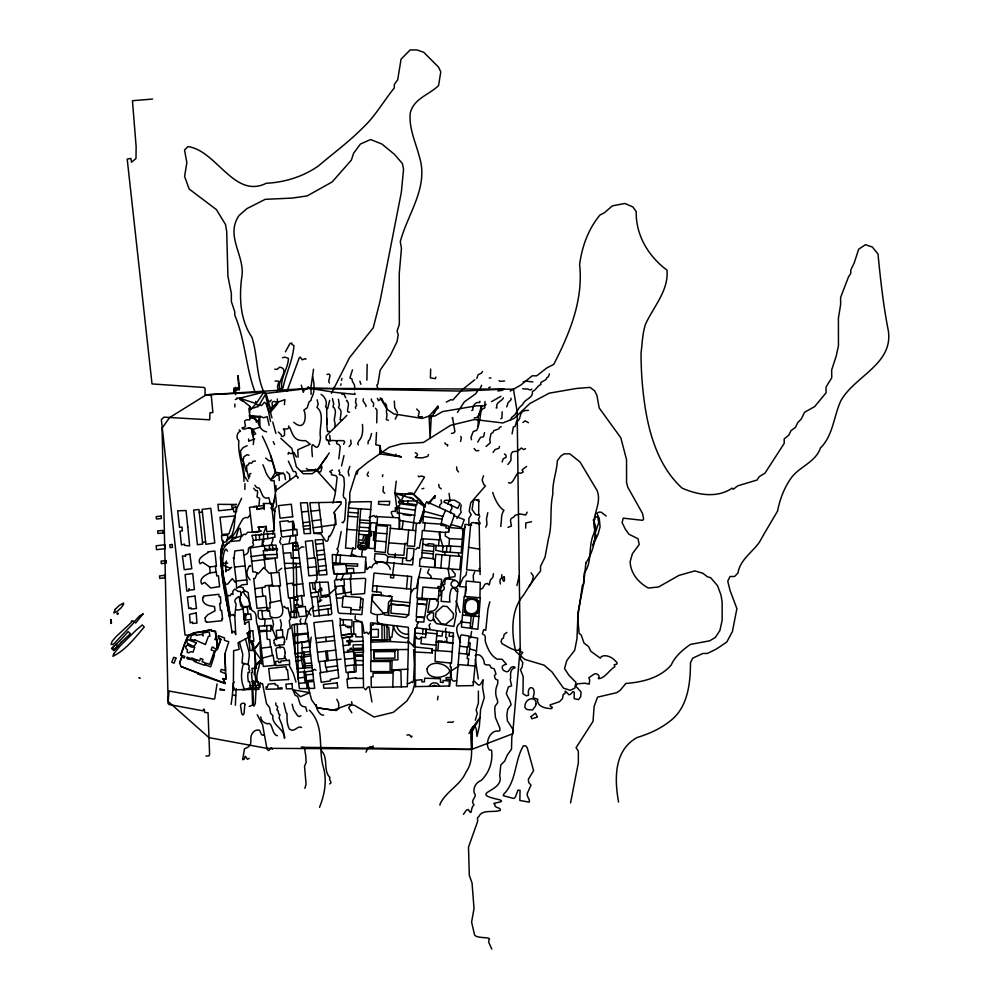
<?xml version="1.0" encoding="UTF-8"?>
<svg xmlns="http://www.w3.org/2000/svg" width="999" height="999" viewBox="0 0 999 999"><rect width="100%" height="100%" fill="white"/><g stroke="black" fill="none" stroke-linecap="round" stroke-linejoin="round"><path stroke-width="1.5" d="M399.125 513.024L399.125 507.929L397.914 507.729L398.189 505.806L399.538 506.006L399.912 503.683L415.909 505.906L412.612 530.369L390.334 528.296L387.674 553.021L388.823 554.482L403.858 555.294L404.945 543.394L407.367 543.618L407.192 545.816L414.51 546.403L416.383 523.114L399.612 520.504L399.125 513.024L414.772 515.334M450.437 663.049L451.461 663.124L453.446 632.966L416.233 627.772L415.134 628.683L414.885 686.613L449.75 686.001L450.274 679.432L446.053 679.233L446.066 677.497L450.412 677.559L451.311 667.057L450.274 666.982L450.437 663.049L435.114 661.45L435.414 650.511L432.142 650.386L432.117 648.776L414.96 646.977M384.353 625.062L387.063 625.649L387.038 639.797L371.316 640.384L370.954 625.262L373.064 625.124L373.002 624.188L374.825 623.576L381.93 624.437L382.068 639.972L371.316 640.384L384.578 639.884L384.353 625.062L381.93 624.437M363.174 664.972L363.249 656.181L355.182 656.231L356.044 665.059L363.174 664.972L363.524 687.512L347.752 687.787L346.928 679.008L355.906 677.772L355.831 678.396L363.324 678.408M373.089 745.866L373.089 747.889L371.778 746.89A2.885 2.885 0 0 0 369.667 746.927L367.857 748.388L365.959 752.185M332.48 398.601L333.728 404.096L332.954 406.905L333.978 407.629C337.699 412.45 332.567 418.668 335.04 423.101L334.977 427.235L330.432 431.78M408.566 638.036L408.379 627.322L371.041 622.752L370.479 623.388L371.091 660.951L392.07 660.851L391.695 673.051L373.002 673.151L373.027 676.81L371.091 676.935L371.328 687.374L407.317 686.738L408.566 638.036C401.336 638.461 394.255 632.941 393.469 625.624L391.883 637.25L390.484 637.1L390.384 641.52L370.854 642.17M234.852 406.98L234.89 404.033M478.121 426.373L478.259 416.67L481.618 405.806C480.769 412.325 479.458 426.361 476.548 430.357L473.214 431.568L470.941 437.537L471.528 439.735M381.031 450.649L379.72 453.896L401.236 456.805L397.689 456.043M279.258 585.938L281.243 602.185C284.141 611.513 283.853 619.58 271.828 617.394L271.803 618.643L260.427 619.293L258.791 618.294L258.042 616.021L258.304 610.539L261.75 610.252L262.837 618.98M512.075 433.928L513.374 426.923L515.059 426.523L516.608 421.253C521.665 420.517 518.331 411.7 524.95 410.564L528.384 410.327M440.934 524.113L422.927 522.914L423.863 507.192L426.685 501.735L445.579 510.339L442.682 516.683L440.896 525.237L446.066 525.949L445.929 528.046L448.763 528.359L448.638 532.017L444.393 532.405L422.34 530.469L421.64 538.773L439.585 539.847L440.172 531.98M471.69 749.412L472.102 731.418L480.094 717.407L470.666 730.281L471.69 749.412L266.858 748.338L208.991 737.637L168.107 701.423L162.088 428.109L169.593 417.582L206.231 394.805L309.578 388.324L513.461 389.223L517.157 411.663L520.204 648.351L512.662 733.815L471.69 749.412L301.311 747.314L304.483 747.627L305.731 755.731L306.119 762.487L304.533 766.233L306.044 784.165L304.882 788.373M236.239 688.598L235.814 695.679M433.341 619.03C429.87 624.375 423.676 615.846 429.582 614.01L430.02 611.201C435.639 612.15 438.686 605.931 438.374 601.148L436.613 600.911L436.863 599.512L429.945 598.838L427.759 612.262L433.641 612.961L433.341 619.03L436.388 623.576L453.833 626.448L456.381 613.274L455.681 611.6L457.617 591.483L456.406 591.371C450.474 580.019 448.763 599.575 450 602.06L441.108 601.361L442.045 590.809C445.304 590.334 444.817 585.302 441.72 584.977L441.62 586.713L438.299 586.5L438.236 588.299L439.36 588.411L438.199 599.45L416.833 597.902L418.581 577.385L441.62 579.258L440.684 590.084L439.123 590.372M433.017 558.666L421.291 557.442L421.128 558.916L420.017 558.803L419.518 566.258L434.515 567.519L435.277 560.052L433.017 558.666L433.966 546.328L425.874 545.579L425.999 544.592L428.109 544.83L428.134 543.668L433.828 544.143L433.716 545.267L442.832 546.091L442.532 551.76L461.201 553.034L463.161 528.683L448.838 527.509L448.638 532.017M502.085 462.013L503.184 458.778L506.093 457.342L506.056 455.407L504.47 453.921M356.106 398.526L355.532 402.085L356.643 405.144L355.394 407.093L355.694 408.416M449.175 686.013L449.35 681.056L443.069 680.406L443.144 682.504L440.459 682.28L440.522 678.708L424.65 678.234L424.438 681.842L421.89 681.842L421.89 679.707L415.721 680.257L415.472 686.6M360.726 508.866L357.942 547.302L359.315 549.238L365.559 549.75L367.857 547.702L371.316 501.635L349.038 502.022L345.529 548.089L355.544 548.813L358.391 508.691L370.779 509.502M346.216 565.846L346.303 564.01L332.53 563.186L333.741 573.251L334.977 574.263L346.653 573.538M379.72 453.896L380.107 445.654L375.824 444.767L376.511 432.53M253.271 444.555L253.896 439.21L248.714 441.246L248.614 438.998M340.759 385.302L341.059 383.828M450.337 552.297L450.636 546.041L442.832 546.091M233.017 688.149L233.291 682.904L234.29 682.105M480.032 571.053L466.608 569.767L470.741 523.776L472.102 522.589L479.195 523.189L480.094 574.55M360.814 598.751L360.876 597.489L343.057 596.153L342.207 607.017L351.061 607.667L350.674 613.786L361.938 614.61L363.186 598.925L360.814 598.751L359.927 610.139L350.911 609.49M235.377 705.294L235.764 696.003L234.141 695.067L232.355 695.279L231.144 704.395M431.281 416.995L430.082 438.261L429.108 416.096L437.924 406.256L430.856 418.431M449.088 493.344L450.112 501.486M375.674 540.834L376.698 525.412L387.475 526.248L385.339 552.534L374.775 551.423L375.674 540.834L386.263 541.808M421.74 557.479L423.164 538.936M367.045 534.952L365.959 544.617L364.323 545.754L360.152 545.741L359.815 549.363L360.851 549.438L361.388 547.19L365.11 547.39L366.708 546.253L367.819 535.027L358.878 534.29M336.376 554.77L332.292 554.57L332.567 563.136L335.851 563.299L336.376 554.77L365.871 557.155L364.885 572.477L334.153 574.125L333.092 564.997L346.178 564.198L346.603 573.601M363.773 534.702L362.837 540.022L358.441 540.147M446.478 552.047L446.865 545.841M469.155 636.625L477.709 638.161L473.151 685.589L456.393 685.888L460.489 635.876L461.55 634.84L469.193 636.126L468.131 647.215L459.727 646.203M363.399 398.763L363.074 401.024L365.909 405.157L365.934 406.581M436.051 545.491L435.739 550.274L442.532 551.76M448.976 545.929L449.475 538.611L445.254 536.001L445.554 532.292M276.923 391.496L277.847 389.872L280.794 390.646M397.39 513.498L395.055 493.419L413.723 494.393L424.875 506.743L411.988 498.464L395.055 493.419L401.973 502.21M406.506 558.279L407.317 548.226L414.048 548.638L412.624 564.91L375.899 561.575L374.425 559.64L375 553.608L385.364 554.545L387.787 556.643L406.506 558.279L406.318 560.514L410.314 560.839L413.261 557.317M450.549 673.001L450.387 673.925M364.985 534.765C366.396 539.448 363.399 544.368 358.304 542.157M471.615 631.455L470.492 637.861M479.92 597.739L480.232 582.429L466.308 581.068L464.96 596.44L480.319 597.777L477.909 629.283L461.413 627.072L464.16 596.366L464.96 596.44M223.264 576.161L221.316 564.71L222.615 563.448L221.303 557.292L221.753 545.891L222.09 546.565C218.207 575.436 228.921 606.268 232.055 633.166L232.155 631.231L233.316 632.042L234.315 631.331L235.752 634.615L234.827 616.258M263.524 534.49L267.495 533.616L267.757 538.648L253.359 540.372L251.873 535.364L263.524 534.49L263.549 539.123M438.611 545.716L439.048 539.81M452.472 651.723L437.887 650.686L438.536 641.882L453.221 642.919L446.528 642.419L446.99 637.587L445.641 637.474L446.303 631.93M442.27 642.132L442.345 641.146L438.074 640.821L437.924 642.207L436.163 642.057L436.051 650.536L437.887 650.686M245.017 624.35L246.091 622.714L248.963 621.515L249.837 632.205L247.153 633.129L249.488 640.946L252.023 644.343A10.802 10.802 0 0 1 252.297 649.537M335.851 563.299L339.835 563.498L340.497 555.007M457.617 591.483L457.792 589.16L455.931 587.587C464.672 581.468 449.488 577.547 445.254 579.607L444.667 584.515L441.258 584.178M249.613 608.778L248.876 606.181M365.971 534.84C369.143 547.502 360.102 540.746 357.929 546.853M388.536 615.309L389.273 606.243L391.071 604.158L391.795 596.728L372.252 594.393L370.779 612.499C374.188 615.596 380.219 614.785 384.29 613.511L384.265 614.847L405.706 617.469L408.703 614.785L411.126 589.173L372.827 585.639L374.038 573.076L411.713 576.573L410.539 589.135M272.24 629.882L273.464 624.3L272.652 619.904M421.953 598.264L422.877 587.037L439.36 588.411M436.163 642.057L437.175 630.706M372.827 585.639L372.29 591.495L381.094 592.282L381.381 595.754M471.94 628.758L473.738 616.146L478.946 616.595M458.304 664.522L467.957 665.384L468.643 658.766L467.17 658.616L467.52 655.394L468.993 655.494L470.217 642.894L468.506 642.694M387.262 562.624L387.787 556.643M402.297 563.973L402.822 557.979M440.796 568.081L441.958 554.845L435.851 554.245L434.515 567.519L440.796 568.081L459.74 569.667L461.038 556.431L441.958 554.845M448.788 568.743L449.95 555.556M415.047 636.887L416.62 636.95L416.508 638.523L419.53 639.085L420.979 637.237L425.549 637.649L425.899 634.165L422.614 633.766L423.064 628.721M439.947 805.182L440.035 804.095C446.091 791.183 460.527 785.314 466.058 771.952C475.899 758.453 468.581 741.857 473.314 727.185M465.584 593.793L466.071 588.436M261.95 546.241L262.5 540.197M406.506 588.798L407.667 576.198M349.837 466.446L348.151 471.578L349.051 475.924M424.275 530.569L425.087 523.051M421.553 637.312L420.954 643.756L435.864 645.142M407.367 543.618L408.703 529.945M426.049 632.729L426.398 629.195L425.899 634.165L426.049 632.729L436.875 633.841M469.105 654.333L466.595 654.07L467.282 647.09M472.09 627.11L470.154 626.96L471.266 615.971L473.738 616.146M390.334 528.296L390.646 525.212L377.085 524.388L377.485 516.658L399.163 517.844L399.637 529.12M390.784 574.612L390.484 577.659L393.581 577.959L393.881 574.924M273.901 528.134L274.975 508.404L276.686 506.393L274.076 480.569L271.74 480.844C268.631 477.547 265.984 474.001 265.022 469.755L262.912 464.785M340.971 502.16L336.75 502.235M438.099 588.299L438.299 586.5M456.668 466.895L456.768 469.692L458.504 471.965M500.424 583.94L499.925 581.293L500.337 578.983L501.573 578.321L501.823 574.687M500.799 526.51L501.461 519.555C501.361 516.77 502.097 512.674 503.958 510.364C498.938 507.492 494.73 499.213 492.707 492.482M421.715 519.63L423.064 514.922M468.843 525.099L468.906 518.244L471.228 514.76L469.193 511.126L470.704 502.822L485.377 485.939L483.791 484.415L482.105 479.982L483.541 475.774M376.511 591.87L377.172 586.051M441.058 499.9L441.62 503.196L439.772 504.982L439.797 506.63M444.38 642.32L444.493 641.333L446.603 641.47M272.877 534.365L273.389 530.257M449.538 632.404L449.063 636.163L453.783 636.488M382.854 474.75L382.467 476.585M442.669 631.455L442.07 636.113L436.725 635.626M392.582 574.75L394.155 562.587M394.755 558.029L395.342 553.471M434.465 621.603L434.115 619.38M297.752 478.159L298.251 477.597L296.228 475.474L296.478 473.676L295.342 471.54L293.319 471.491L288.349 461.101M407.929 500.998L407.492 504.033L403.084 503.396L403.409 501.073M357.992 470.429L356.918 474.263M402.06 529.345L403.209 521.066M235.502 387.212L234.266 390.359L234.378 393.356M316.308 704.682C315.971 708.453 319.792 716.008 323.688 715.122M288.137 454.258L288.511 452.41L290.684 453.696L293.968 452.485L296.403 456.993M403.309 513.748L403.184 514.56L410.564 515.634L410.726 514.697M493.369 573.688L493.056 576.823L491.67 578.771C488.661 579.682 490.696 588.286 487.574 583.441L485.102 584.04L482.617 588.299L480.831 589.123M232.392 694.542L232.929 688.473L234.478 688.074M528.746 586.85C530.806 584.315 532.904 580.394 533.291 575.986L531.056 572.802M480.307 388.274L481.58 385.264M305.032 624.063L305.781 619.492L310.302 609.19L313.698 606.43M423.801 510.452L423.214 513.261M413.524 646.865L415.01 629.058L417.207 626.398L416.808 624.762L418.256 623.164L417.819 622.252M434.74 498.364L435.189 495.754L427.972 503.446M253.559 705.794L252.51 680.981M445.579 510.339L454.57 514.46L450.349 526.76L441.133 523.351M461.201 504.882L460.502 509.615L461.226 512.225L456.93 518.556M341.221 531.53L338.099 547.489L336.888 549.025L338.099 549.962C339.136 552.097 335.751 553.096 338.137 554.969M396.004 454.183L394.892 456.143M332.979 503.084L335.164 494.105L337.163 477.522L335.839 475.624L331.506 474.825L331.468 472.852L329.707 471.64L332.467 469.98M479.945 401.248L479.695 402.535C475.524 401.373 472.19 406.256 472.902 409.977L471.765 410.502M290.472 536.338L289.161 542.832M341.496 380.469L341.92 378.434M321.94 466.446C320.791 478.821 316.171 466.271 315.085 469.842L308.291 469.742L306.293 468.494M313.536 369.255L310.851 387.924L309.715 388.549L308.354 386.775L306.431 389.298L304.37 389.61L303.271 392.345L301.298 385.202M275.849 702.971L275.886 704.994L277.71 706.842L276.898 709.839L278.059 710.689L278.758 714.123L279.907 714.61L279.096 717.844L281.968 724.912L284.852 737.774M343.993 455.606L341.533 465.946M399.113 529.408L399.737 519.418M272.34 507.879L270.791 507.917L274.9 511.426L272.34 507.879L275.299 494.493M430.007 628.846L429.021 625.324L430.369 623.738M368.444 472.065L367.108 474.762L368.381 476.386M244.955 483.591L244.88 489.435M264.51 626.111L265.097 620.629L264.298 619.18M221.004 549.787L222.989 542.494M350.861 555.756L353.059 547.527M327.597 408.778L329.682 400.349M447.327 446.066C449.275 443.881 444.855 445.229 444.88 442.807M254.158 674.675C255.644 664.223 255.394 651.648 252.56 640.933M362.674 549.25L361.626 554.832L362.162 556.293M421.278 520.516L420.404 523.051L418.419 522.777L417.058 523.663M349.063 446.64L351.161 443.843L350.724 440.084M415.197 681.905L412.575 691.745L406.918 700.961L393.331 712.337L374.051 717.032L354.745 705.469L349.063 704.395L333.191 710.164L317.307 707.816L311.626 699.874L305.894 679.095L304.408 670.217M431.193 578.409L431.056 576.123L427.56 572.827L429.095 568.993M272.003 509.153L274.413 500.249M489.822 601.773L487.937 609.165L485.776 630.294L483.741 629.595L482.355 633.803C487.4 635.938 484.228 638.711 485.576 642.332C487.762 648.776 490.784 655.706 497.065 659.128L502.11 659.315L506.468 664.335L504.408 664.785C500.437 666.258 502.16 670.429 505.494 671.428C510.239 673.513 509.278 664.747 514.872 667.082L515.022 667.819C510.327 668.518 510.202 674.275 510.739 677.959L510.214 679.482L511.613 685.801L508.379 687L506.331 693.381C507.504 697.065 510.427 700.649 510.726 703.458L511.163 704.595L507.717 709.34L506.893 714.922L507.405 720.791L513.399 730.144L511.825 736.925L511.488 749.2L507.23 755.157L504.67 761.138L500.799 764.922L499.7 775.873C504.87 792.469 466.009 792.469 499.937 799.862C506.593 802.697 489.685 802.484 494.83 804.307C493.893 808.541 501.523 807.042 500.262 810.376C493.518 812.899 481.968 808.953 478.721 816.77L477.534 817.619L477.647 821.29L468.506 847.14L469.318 875.386L472.028 882.916L474.026 908.478L471.603 922.077L474.438 934.427C475.424 939.31 493.131 936.013 488.811 940.234L488.761 942.394L491.77 949.05M367.17 364.36L366.87 380.132M452.285 418.444L452.535 417.52L454.907 431.73L453.471 433.129L451.498 433.391M459.752 585.164L463.061 577.759L465.909 575.274L466.67 571.678M309.927 646.865L311.176 637.15M317.133 399.8L318.169 404.245L316.995 407.442C325.449 414.098 318.394 428.908 320.542 437.612C317.145 462.013 309.777 428.833 312.4 456.655M476.773 378.509L478.121 374.675L481.306 373.276L482.517 371.516M525.699 528.084L525.786 522.939L531.53 521.765M475.312 720.279L477.285 713.423L476.148 709.989L478.396 703.121L478.384 691.021M242.108 689.622L244.53 689.585M338.823 458.878L340.247 446.665L339.111 444.755L336.576 443.568L336.988 441.496C334.091 439.011 329.208 442.145 326.536 439.385M434.378 412.849L435.876 409.877L438.411 407.942L437.425 406.818L437.924 406.256M457.442 412.375L464.398 401.81L475.774 393.693L477.997 390.247L480.069 390.259M290.022 479.545L289.423 474.363L286.763 471.84M352.497 369.83L349.9 377.922L351.935 378.983C352.397 384.215 355.632 382.717 354.47 389.822M429.408 686.35C430.706 681.705 437.999 681.568 439.448 686.176M224.937 653.733L228.808 641.708L224.438 640.309L224.438 637.861L218.481 635.776L218.531 638.536L220.742 639.397L217.02 649.862L216.671 639.56L215.097 639.672L216.034 636.575L215.097 631.593L211.313 631.118L211.164 629.882L194.53 632.891L189.236 634.852L187.425 636.675L180.669 655.356L182.118 655.906L179.595 663.224L181.094 666.545L198.252 673.301L197.54 673.938L225.287 683.628L223.002 678.721L225.836 679.245L225.649 673.626L220.542 671.665L221.266 669.367L225.549 670.591L224.937 653.733L225.836 679.245L222.952 678.446L225.05 683.229L181.094 666.545M473.538 581.343L473.251 575.374L474.625 572.04M179.595 663.224L181.606 657.13L184.303 657.966L184.815 656.405L180.807 655.044C184.315 645.754 185.964 631.443 198.876 632.417L211.338 629.52L211.588 630.893L215.584 631.231L216.433 636.388L215.359 639.173L216.933 639.148L217.495 648.776L221.004 639.073L218.619 638.186L218.481 635.776M411.963 736.126C411.188 739.535 410.439 733.628 408.279 734.902L406.943 735.114M233.903 388.012L233.778 393.306M319.53 807.279C324.862 794.118 327.247 779.794 323.102 766.345C318.069 747.776 324.812 725.449 309.365 710.164M461.151 620.704L460.314 622.926C453.022 627.622 458.966 635.776 459.965 641.733L460.664 642.407M423.888 509.677L419.48 522.839L424.238 511.675M445.866 628.146L445.492 630.544M277.56 548.463L277.123 550.124M263.611 533.329L266.221 526.311M420.916 539.41L419.23 548.351L417.482 547.552L415.721 549.512M287.05 391.071L299.325 357.617L300.374 357.192L302.247 359.815L305.394 358.566L306.006 359.153M266.558 431.855C261.588 431.156 258.778 425.961 257.842 421.466L260.127 416.208L263.499 417.757L267.195 416.72L269.106 425.287M502.16 411.775L501.923 418.119L500.824 418.781M371.616 433.541L369.842 439.323L368.231 441.283L368.007 443.906M527.21 512.162L525.699 514.997L520.129 513.986L515.009 515.272C514.81 517.582 510.277 517.557 510.464 520.404L511.438 526.048L507.979 527.347M254.071 706.018L255.307 703.421L256.194 686.126L253.983 682.629A13.899 13.899 0 0 1 253.584 681.218M340.984 580.519L343.956 573.576M435.951 377.11L435.302 378.633L430.419 377.947L430.669 369.118M428.496 454.458L427.797 456.356L422.502 457.829C406.705 457.729 422.989 456.406 415.309 452.722M373.326 406.581L373.726 403.309L371.516 400.774L371.391 398.988M441.658 584.477L445.042 578.259L454.882 576.623L455.294 574.175L452.01 570.104M256.293 422.252C257.068 414.922 248.763 420.979 249.513 415.484L259.765 416.521L259.453 417.195L254.957 417.095L249.55 415.259L249.7 410.614L256.169 403.584L263.911 392.058L266.034 393.394L309.578 388.324L460.889 391.096L504.033 389.173L502.185 390.359L497.789 390.946M306.968 711.463L305.657 706.992L302.66 706.393L300.337 704.607L297.714 696.565L295.13 695.229L292.919 689.797L309.64 692.682L300.412 696.715L292.919 689.797M288.711 425.936C289.76 432.167 280.045 426.198 284.615 430.557L284.478 435.289L282.804 436.563L281.518 436.263L281.206 434.802L278.309 432.005M251.348 561.301L277.422 557.854L275.986 545.067L264.385 545.716L250.299 547.976L252.872 571.977L255.157 571.903L257.292 573.114L255.007 578.458L253.709 578.521L256.968 608.366L266.808 607.305L265.584 595.991L255.732 597.052M447.752 503.783L457.779 508.379L460.064 503.434L454.495 500.187L444.955 500.349L443.818 502.072L447.752 503.783L449.475 500.274M484.527 432.642L483.591 436.75L480.482 437.412L477.722 442.107M420.866 568.306L416.308 588.236L413.798 588.698L411.014 592.557M271.166 544.905L272.952 539.448L272.415 537.524M395.217 419.13L397.29 415.097M331.406 393.331L349.488 357.754L373.251 327.772L379.995 301.398L401.336 192.295L403.559 169.355L402.41 163.574L394.455 154.358L381.955 144.056L370.592 139.548L360.389 144.056L353.609 153.272L351.348 160.14L332.105 181.993L307.168 195.904L292.432 198.064L265.21 199.338L247.065 208.541L239.136 215.409C224.475 236.501 246.266 256.556 241.546 278.634C239.211 298.651 240.222 319.93 251.873 337.163C257.817 355.544 255.931 375.262 264.31 393.094M283.803 606.893L284.253 606.331L286.501 608.541L287.949 607.642L290.534 618.768L289.273 620.629L290.284 628.371L288.187 629.32L286.451 639.597M337.55 573.276L336.039 578.945L337.2 579.845M376.461 515.884L375.612 517.282A6.756 6.756 0 0 0 373.788 515.472L369.106 517.582M516.883 585.589L519.268 575.436M346.778 400.224L346.466 400.774C351.648 403.346 344.205 412.874 349.662 412.162M236.925 390.209L238.948 387.974L237.662 375.674M549.425 373.901L548.339 376.91L546.977 377.497C546.765 381.293 538.573 381.493 541.008 384.415C537.125 385.751 535.976 390.409 532.43 391.483C533.254 398.601 524.55 398.851 522.639 404.508L519.293 407.642L514.935 414.797L511.638 417.482L510.402 420.267M478.658 515.159L478.796 499.762L474.4 499.837L473.301 501.198L472.102 509.565L475.599 514.46L478.658 515.159L479.045 514.485M383.391 486.6L383.067 491.658L384.702 493.181M485.002 401.473L484.79 407.867C478.421 409.802 480.407 418.406 474.2 417.894M300.574 623.963L300.874 622.489A2.01 2.01 0 0 1 300.15 620.479L300.949 618.856M329.258 452.947L321.341 464.51L320.204 467.944L312.287 473.713L303.209 473.713L296.391 466.858L291.808 448.426L280.769 438.336M270.492 455.219L275.437 472.352L270.642 480.069L277.41 474.537L283.491 473.364L284.752 475L285.489 479.67M453.371 721.653C452.347 723.264 449.45 721.39 447.739 722.439M413.723 494.393L424.55 477.097L421.69 476.048L418.718 476.748L418.206 476.024M279.258 480.482L279.033 475.611L277.41 474.537M432.142 686.313L434.59 685.289L436.351 686.238M423.851 488.286L422.015 488.823M479.795 516.171L478.384 519.642L480.244 523.701M339.797 618.306L341.383 619.792M239.036 390.222L239.548 388.286L238.087 375.799M226.436 561.038L225.599 562.799L225.936 571.753L226.723 570.042L228.471 570.192L231.681 567.245M493.056 452.347L495.154 449.5L498.988 448.276L499.463 446.478M438.024 696.241L437.487 699.874M223.726 542.482C220.454 549.188 220.205 557.192 221.303 564.485L227.472 597.04L228.371 595.466L230.207 595.704L231.506 593.618L232.942 594.505L232.792 591.383L234.765 589.01L238.074 591.433L240.409 591.433L241.396 595.092M296.803 617.444L296.066 611.563L294.143 611.738L294.243 617.669L296.803 617.444L291.009 617.32L290.559 612.15L295.404 611.625M271.828 617.394L270.242 616.658L269.505 610.252L267.307 610.464L267.095 608.329L270.23 607.916L269.693 602.697L270.667 602.597L268.906 586.113L280.507 585.913L278.971 572.24L269.305 573.351L264.46 568.169L265.21 567.12L263.261 550.599L267.432 550.799L267.382 550.037C270.642 550.362 271.89 549.013 273.938 548.276L274.151 550.012L272.09 550.274L272.028 549.562M262.375 545.741L263.449 544.767L262.65 543.444L263.886 540.896L263.324 540.209M253.546 540.159L252.722 542.657C256.094 547.577 248.701 545.367 248.252 549.3C249.513 552.01 246.091 555.544 243.531 554.807M343.556 444.318L344.705 441.995L343.768 440.671L336.963 440.571M285.402 351.81L289.885 343.681L291.708 342.957L291.958 344.43L293.956 345.679C292.907 360.227 285.776 373.863 283.004 387.987M300.774 471.266L316.758 470.454L327.222 456.268M254.395 649.512L260.24 641.62L253.833 649.65L261.001 659.615L254.658 667.457M463.436 814.335L466.296 810.189L468.306 809.515C472.752 817.194 469.98 807.741 473.876 805.231L473.913 804.732C469.455 799.999 478.209 796.89 474.113 792.819C473.189 787.075 476.236 782.292 481.293 780.381C489.822 771.802 492.844 761.3 491.595 750.199L489.385 749.912C484.29 744.168 489.872 729.233 498.876 731.143L499.912 730.394L499.875 728.134L495.467 717.644L494.792 710.489L494.905 706.493L497.689 702.672L497.465 700.112C495.029 695.042 495.142 688.848 497.677 683.878L497.839 680.207L495.579 679.095L494.58 677.047L494.505 675.386L495.991 674.075L494.155 668.693L491.158 667.869L489.647 665.009L485.926 664.834L484.34 663.86C484.465 659.115 479.807 652.11 475.112 655.606M391.97 599.05L388.574 602.097L387.774 612.599L383.117 612.949L372.415 600.636L372.165 599.175L373.114 594.655L383.566 595.354M428.771 503.971L435.189 495.754M472.914 682.067C475.349 678.209 478.321 690.734 481.943 681.63L483.154 679.732L482.554 687.324L484.29 697.577L480.606 709.452L479.333 726.435L476.985 736.438L476.361 729.607A5.669 5.669 0 0 0 475.024 726.785L473.002 726.498L468.956 733.466M295.117 542.182L295.966 541.158L295.679 535.514M418.194 416.221L419.305 411.788L416.683 409.041M235.314 399.525L236.913 398.988L236.8 398.027L239.735 398.251L249.613 406.156L250.761 408.841L258.341 406.456L266.034 393.394L267.994 409.627L270.417 412.25L277.647 403.658L277.535 402.56L274.575 401.511C269.081 400.611 275 408.753 271.004 409.066L270.417 412.3L271.99 417.882M461.938 389.91L452.897 400L450.736 399.725L446.291 402.147M260.352 535.127L261.426 533.903M255.744 665.371L261.001 659.615M249.25 758.341L247.427 759.29C243.194 752.334 246.541 759.977 242.657 759.652L244.493 748.775L247.677 747.339C251.673 744.904 250.737 742.02 250.861 737.637C251.049 733.316 254.982 728.945 259.54 730.182L261.588 734.789L263.661 735.252M418.968 617.37L424.7 617.045L426.598 604.919L417.207 603.384L417.532 599.275L427.235 600.037L426.685 604.42L417.17 603.92L416.271 616.695L424.225 617.719L423.888 622.052L416.62 621.778L416.021 620.591L416.72 617.232M346.878 415.384L342.145 420.117M522.914 422.465L525.237 420.866L528.434 422.689M335.077 427.147L342.008 420.254L340.122 419.742L341.084 412.412L340.584 410.027L338.511 407.455L339.385 405.094L338.411 399.313M488.773 387.662L490.284 387.038M237.063 387.724L234.728 390.347L234.79 393.381M465.159 527.272L462.325 530.544M270.417 412.25L270.292 408.941L277.572 402.285L284.915 399.625L284.365 404.632M339.448 469.942L338.723 470.591L339.91 472.639L339.26 474.637L342.07 475.362L343.906 477.722L344.405 484.827L343.294 495.516L343.606 497.165L345.754 499.2L345.991 502.822L344.692 520.129L343.082 522.764L341.933 522.24M526.623 466.383L522.065 469.917L523.201 472.003L521.066 473.189L518.031 472.927C514.847 475.936 512.337 485.639 508.528 482.579M485.714 527.097L487 524.45L486.488 518.906L487.799 512.674M325.999 596.903L336.513 587.874M228.509 537.937L231.805 535.164C235.826 526.585 233.566 516.795 237.113 507.917L241.596 498.276M486.113 446.453L490.309 442.794L489.785 439.535L491.058 433.628L493.007 432.442L493.706 430.731L498.726 428.896L499.837 427.172L501.248 426.823M479.982 568.419L478.783 569.068M319.355 601.823L321.628 599.987M507.917 464.473L510.914 460.464C511.251 457.467 509.752 451.348 514.597 451.436L517.307 451.336L521.416 448.002L523.651 449.562L525.524 448.713M329.62 783.94C333.404 782.629 327.997 780.032 329.97 777.497C322.902 770.778 328.534 758.453 321.84 751.173M245.155 613.91L243.719 615.272L243.781 619.73M250.449 514.71L247.74 517.707L245.267 517.519L242.994 518.843C237.799 526.273 235.664 536.625 226.298 540.322M462.999 389.111L474.775 379.745M503.371 397.864C502.297 401.323 494.992 402.122 496.915 407.967L496.078 407.892M276.011 490.309L296.241 475.462M237.949 388.037L235.639 389.872L235.589 394.655M298.813 549.05L301.523 547.027L303.958 546.99M271.253 400.012L269.942 401.685L266.508 399.55L266.034 393.394L270.292 408.941M345.716 397.802L344.106 394.48L341.658 394.106M242.919 606.193L247.065 607.442L247.964 611.838L247.727 613.686L244.468 616.183L244.518 624.038M458.816 666.021L451.298 670.829C451.261 675.499 450.037 683.229 456.555 680.606M245.479 638.96L238.024 642.881L239.161 649.375L233.629 650.724L233.366 689.785L250.712 689.472L250.549 687.961L252.972 687.737L251.361 672.639L252.485 672.577L251.998 668.256L256.443 668.406L254.558 650.274L250.075 650.574L248.501 637.262L245.479 638.96L248.938 651.748A46.166 46.166 0 0 1 249.275 655.981L248.127 664.31L249.275 666.433L248.651 668.893L249.613 670.079L249.3 672.539L248.039 672.389L247.752 676.673L248.339 681.755L249.638 681.505L250.499 687.649L244.842 689.572M259.765 416.521L259.915 427.247L252.023 429.782C249.675 424.712 243.606 431.793 242.033 427.947L242.532 427.572C250.2 427.472 238.686 418.818 249.875 419.855L249.738 417.969M210.252 572.777C206.181 574.562 198.264 578.396 201.798 584.115L204.683 582.417L210.702 587.986L219.643 586.625L218.419 575.749L216.721 575.961L216.296 572.177L210.252 572.777L209.565 566.933L202.535 562.237L200.1 563.711C196.403 558.453 204.67 554.782 207.967 552.597L207.867 551.835L214.847 551.048L216.458 566.146L209.565 566.933M369.767 632.017L368.569 634.103L366.608 632.167L364.111 633.403L362.749 624.1L360.976 622.065L355.095 619.368L355.257 615.734M489.335 378.047L490.934 377.872M248.539 664.697L244.842 663.611L243.157 664.572C240.896 672.702 240.609 681.967 244.705 689.585M491.595 401.61L500.911 396.341M510.214 391.059L520.866 385.027L532.18 375.811L536.725 375.811L546.915 367.869L553.721 364.435C569.567 333.641 583.503 300.05 579.607 264.548C582.042 246.516 588.161 229.283 599.937 215.047L604.457 212.7L612.387 205.844L624.862 203.484L632.817 206.918L636.226 211.613C635.651 235.065 648.438 256.381 666.982 270.142C668.88 290.409 653.471 306.818 645.529 324.151C642.369 333.541 642.345 343.206 641.058 352.872C641.033 370.03 642.157 386.413 644.555 403.271C648.838 433.891 658.678 467.033 682.18 488.174C697.826 495.042 717.132 498.389 732.105 488.174L733.241 489.248L737.761 485.826L757.042 480.044L759.315 476.61L764.972 473.176L784.203 443.369L784.19 438.861L788.723 435.239L790.983 430.731L795.516 427.297L797.776 422.602L801.173 419.168L804.557 412.3L814.747 406.518L826.073 392.794L826.061 387.013L831.717 377.797L831.692 369.855L836.2 356.131L838.461 345.654L838.411 318.194L840.634 304.47L840.621 297.415L848.526 276.823L850.786 273.401L850.773 269.967L854.157 263.099L858.678 249.188L865.471 244.68L872.289 247.028L877.971 253.883C880.531 279.695 883.328 305.494 888.348 330.831C893.318 364.21 854.607 376.111 840.846 400.749C833.653 416.383 833.166 435.452 820.516 447.889C815.758 461.775 800.886 466.096 792.207 476.61C784.54 486.65 780.007 498.801 777.534 511.113C771.403 521.515 765.222 531.78 759.44 542.182C752.222 552.385 739.984 559.877 737.949 573.064L734.552 576.498L730.019 576.498L727.759 581.193L730.044 590.409L736.887 608.653L732.392 631.593L726.748 642.07L716.545 648.938L707.479 653.446L702.946 653.446L692.744 658.141L690.471 662.662C690.484 682.754 687.949 706.568 671.303 720.104C661.263 728.358 649.962 733.553 637.312 737.449C613.711 750.124 614.46 779.183 618.556 802.06M222.09 546.565L229.733 542.544M486.176 404.433L483.454 405.806L476.648 405.806L442.632 411.576L434.702 416.096L429.021 416.096L422.227 418.444L393.856 413.923L387.038 409.228L380.207 397.852M252.71 685.639L254.982 684.59L252.797 685.401M301.561 727.509C297.365 724.937 294.605 733.254 289.335 728.97C286.975 724.7 286.85 718.581 287.05 713.523A1.973 1.973 0 0 1 285.964 712.112L283.741 703.009M522.614 388.736L525.324 389.048C528.309 387.887 530.019 391.546 531.83 389.048M284.465 563.261L288.524 598.001L295.105 597.302L296.828 596.253L296.266 563.498L284.465 563.261L282.48 544.78L295.891 542.582L296.029 549.937L293.381 550.037L292.582 542.944M295.055 597.04L301.436 595.504L304.27 596.078L297.415 542.42L292.944 542.894L293.893 597.414L295.105 597.302M261.426 531.056L256.356 532.342L247.677 532.267L245.604 534.515L243.406 534.315L242.382 535.988C229.246 537.774 217.732 550.611 221.678 564.385M247.153 633.129L249.013 632.367L250.162 636.887M506.705 406.905L508.104 402.659L511.113 399.662L510.914 398.239M295.367 635.414L293.943 636.375L293.743 639.86L294.992 642.07L297.64 642.644L297.515 634.977L295.367 635.414L306.368 633.928L307.904 634.79L308.529 639.685L307.305 641.183L297.515 642.644M255.457 460.976L252.71 461.488L251.686 463.199L249.113 463.024L248.326 464.872L246.765 465.409L246.703 469.455L248.813 478.883M243.606 608.891C240.534 609.003 239.997 610.114 237.475 610.052L236.189 609.665M523.226 381.78L526.098 381.131L532.829 381.955M455.931 587.587L453.009 587.362L451.273 585.339A3.546 3.546 0 0 1 451.111 583.291L452.547 581.081L454.995 580.419M278.771 570.491L281.755 568.244M262.312 658.129L273.077 655.219L274.725 665.272L263.274 666.458L259.565 631.793L266.558 631.143L267.233 639.335L269.792 639.522L270.504 647.002L261.376 648.139M242.32 401.011L239.86 399.4L239.735 398.251L263.911 392.058L206.231 394.805M306.181 611.55L307.417 611.063L310.839 615.047M327.023 374.475L328.946 374.026L330.07 375.299L328.758 381.118L329.345 382.979M407.33 683.453L409.165 683.478L411.7 681.817L412.874 682.767L413.636 679.62L414.348 664.685L413.623 649.65M478.846 450.586L475.961 450.724L474.125 448.514M270.667 602.597L280.494 600.511M336.039 594.542L351.149 591.995L350.374 578.983L335.464 579.682L334.453 580.869L338.174 612.125L339.36 613.311L350.674 613.786M338.024 669.829L319.867 672.777L321.203 682.267L330.544 680.893L330.382 679.432L338.786 677.809L332.505 621.291L332.405 620.479L313.886 622.589L315.721 638.398L334.253 636.301M267.382 550.037L266.995 548.975L264.76 549.238L264.872 550.399M318.231 592.032L319.043 591.895L318.781 589.71L320.392 589.547L319.63 582.28L309.515 582.904L311.201 597.29L318.718 596.266L318.231 592.032L310.714 593.019M309.69 647.165L306.855 623.426L294.368 624.537L295.192 653.758L302.297 652.734L301.81 647.889L309.69 647.165L313.624 679.894L306.518 680.781L305.369 671.79L297.49 672.24L291.658 625.749L292.482 624.712L297.327 624.263L297.49 634.078L292.707 634.515M254.695 588.773L265.284 587.025L265.135 585.739L272.477 585.027L272.577 586.051M343.943 652.459L353.484 651.448L353.596 652.597L363.536 652.247L362.912 636.863L355.919 636.937L355.681 634.003L352.46 634.153L352.597 636.55L342.307 638.111L346.141 672.502L356.081 671.84L356.044 665.059M222.615 563.448L227.76 563.124M343.294 645.691L350.137 644.68L349.862 641.695L363.024 641.196M312.025 667.519L303.022 668.081L301.036 657.317L302.023 657.167L301.498 652.884M292.707 529.52L294.056 529.308L293.281 521.378L292.57 521.441L292.819 535.714L297.377 535.139L296.828 529.308L294.593 529.62L293.281 521.378L288.311 521.865L288.112 520.754L279.832 521.578L281.568 536.138L282.342 536.975L295.766 535.352M310.652 655.981L302.647 657.105L303.059 660.039L304.395 659.839L305.344 667.856M294.693 643.368L309.003 641.283M280.994 531.193L294.056 529.308M331.293 608.416L313.187 610.963L313.773 616.395L331.268 614.435L331.83 613.486L329.87 596.203L319.805 597.452L320.279 601.236L317.819 601.548L319.318 615.759M294.593 529.62L295.667 529.458M236.226 581.018L236.613 588.336L242.208 584.802L247.302 584.353L243.257 549.974L234.84 550.924L233.754 560.714L236.226 581.018L246.828 579.895M293.756 643.518L297.652 642.956L298.289 679.407M270.504 647.002L271.216 646.902L272.402 655.406M321.89 526.56L336.151 524.562L334.278 512.012L340.996 504.033L341.096 502.16L309.865 502.709L313.848 533.429L322.302 532.392L318.693 502.547M315.909 638.398L318.594 661.65L324.95 661.001L325.699 667.457L337.587 665.821M250.899 556.618L263.649 554.882L276.998 554.42M295.192 653.758L297.827 653.396M313.211 527.772L321.616 526.648M324.95 661.001L336.85 659.54M318.394 606.58L330.881 604.932M302.297 652.522L310.077 651.485M312.287 520.866L320.879 519.742M317.495 652.21L335.751 650.099M307.292 558.666L308.803 575.874L317.22 574.962L315.309 557.817L307.292 558.666L305.382 541.346L312.537 540.596L314.46 557.917M347.39 626.385L345.741 626.585L345.529 625.074L340.247 625.386L340.284 619.505L351.948 620.004L351.973 626.485L347.39 626.385L347.552 627.584L350.824 627.434L351.423 633.766L341.358 635.052L340.247 625.386M351.96 641.608L351.948 640.409L346.84 640.759L346.94 641.783L348.514 641.583L348.838 644.879M305.369 671.79L312.487 670.903M267.757 538.648L275.037 537.1L274.663 533.354L267.507 534.153M335.127 586.525L344.443 585.551L343.968 579.133M345.392 665.871L354.695 664.897L353.359 649.887L363.361 649.625L351.748 649.862L351.536 648.226L350.062 648.376L350.187 650.074L347.502 650.299L347.702 652.085M303.983 671.902L304.483 677.285L298.127 678.071L299.388 688.623L314.673 688.361L313.873 681.368L307.967 682.005L308.716 688.461M293.369 567.619L300.711 566.733M298.763 683.416L306.456 682.567L307.13 687.599L308.604 687.524M315.834 544.28L323.351 543.394L322.927 539.56L315.172 539.972L318.419 566.421L325.936 565.534L326.985 574.612L319.056 575.062L318.419 566.421M317.095 555.244L324.613 554.345L323.351 543.394M284.915 568.606L296.328 567.245M293.681 584.877L302.897 583.778M256.706 506.53L249.5 507.38L252.397 531.955L259.565 531.343L259.128 527.197L266.159 526.411L266.745 531.705L274.438 530.856L271.453 503.421L263.474 503.521L263.998 508.191L257.018 508.991L256.706 506.53L257.068 509.64M296.628 584.515L292.607 584.989L292.395 583.204L286.925 583.791M320.279 588.336L321.616 588.186L321.89 590.584L320.504 590.796L321.079 595.779L329.62 594.605L328.147 582.092L319.63 582.28M297.415 596.016L298.014 599.974L295.067 600.299L294.792 597.802L293.906 597.902L294.143 611.338L296.066 611.126L295.367 604.795L298.326 604.482L298.439 605.769L302.772 605.294L301.436 595.504M316.383 642.632L334.64 640.521M249.163 706.43L252.585 705.082L252.01 688.224M318.669 570.916L326.461 570.029M310.951 511.213L319.68 510.214M274.088 549.388L276.423 549.125M307.904 567.582L316.271 566.633M314.71 582.554L315.397 588.873L313.074 589.135L312.425 582.717M295.067 600.299L296.903 600.087L296.978 604.632L295.367 604.795M316.621 550.874L324.088 550.024M317.67 559.877L325.15 559.028L325.936 565.534M245.954 614.447L250.649 613.923L251.373 619.442L245.517 620.079L245.954 614.447L243.719 614.672L242.907 606.917L241.646 606.98C238.262 602.722 239.785 586.051 248.214 592.632L250.137 609.278M303.321 526.211L310.077 525.462L310.527 533.491L304.171 533.691L300.487 502.872L307.355 502.747L310.077 525.462M234.54 567.082L245.055 565.909M297.964 660.714L296.041 660.926L301.361 660.389M302.897 522.689L309.702 521.94M303.646 529.32L310.489 528.583M294.792 597.802L289.96 598.326L291.458 611.6L296.066 611.126M304.345 656.855L304.133 654.894L310.439 654.208M256.993 508.953L263.998 508.191M270.379 549.725L270.267 548.601L269.106 548.713L269.218 549.875M295.954 546.053L292.957 546.378L298.326 545.841M242.907 606.917L249.8 606.168M257.705 527.31L263.923 526.673M202.497 542.295L202.71 544.068L197.427 544.705L193.681 510.052L198.963 509.515L202.497 542.295L205.594 541.97L205.856 544.293L214.797 542.969L210.789 508.316L202.098 509.365L205.594 541.97M253.796 506.593L264.373 505.544M344.692 659.228L354.133 658.304M252.372 681.543L255.769 681.218L254.52 668.306M301.636 511.95L308.579 511.301M294.543 634.353L308.017 633.091M298.102 668.518L296.928 668.631L303.022 668.081M305.694 674.899L312.987 674.238M351.523 553.995L355.869 555.943M298.164 672.177L297.49 672.24L298.264 678.071M261.85 610.913L267.307 610.464M422.427 416.695L418.756 416.72M295.604 656.83L300.936 656.418L301.036 657.317M266.845 630.244L259.503 630.769L258.978 626.186L271.116 625.349L270.592 631.206L266.858 630.906L266.683 625.511M254.458 434.565L252.297 434.553L252.023 429.782L253.434 438.586L254.62 438.698M283.354 553.196L290.821 552.709L291.283 558.191L296.166 557.879M305.132 665.946L311.813 665.509M249.937 685.826L252.797 685.651M293.207 558.066L299.563 557.692M199.238 512.362L202.472 512.175M282.442 357.792L284.902 357.105L288.411 358.466C288.212 368.756 279.345 379.058 282.105 389.061M304.82 663.448L311.501 663.111M350.374 578.983L364.897 578.321L365.671 579.158L364.573 593.593L351.273 594.63L351.149 591.995M391.908 669.917L407.767 669.193M293.381 550.037L298.751 549.8M152.547 99.051L132.442 100.712L136.139 146.603L135.989 158.504L131.518 162.263L130.944 158.466L127.198 159.078L152.023 383.928L204.158 387.462L205.107 388.599L205.032 394.617L211.288 395.604L212.887 412.537L210.002 412.724L209.678 419.817L163.973 417.17L161.351 419.555L185.027 635.052L189.248 635.152M382.068 639.972L389.46 639.71L388.748 627.222L387.088 627.072L387.063 625.649M205.931 756.031L208.866 755.931L209.615 754.22L208.054 712.749L204.658 712.449L204.37 709.278L203.584 709.203L202.972 710.826L169.056 704.532L167.982 703.396L169.043 691.021L213.961 699.138L214.735 698.763L217.045 683.928M336.501 598.101L342.907 597.902M371.216 637.3L378.334 637.137L378.384 629.37L371.029 629.445M275.075 381.094L276.361 381.069C281.456 380.319 276.948 383.953 277.535 387.987L281.955 390.984M239.46 586.675L243.194 587.762L243.306 589.323L244.605 590.259L243.631 592.345C245.592 596.828 250.499 599.138 249.862 604.87L251.985 610.439L254.533 612.137C257.405 615.134 255.332 621.54 257.517 625.274L260.314 640.709L260.19 649.575L261.638 663.935L260.377 663.036L259.515 663.561C258.704 670.654 255.032 675.212 258.017 682.879M506.83 632.442L504.195 634.427L503.309 638.199L501.898 638.96L501.023 641.558L502.022 643.693C507.405 646.44 513.424 650.936 518.793 650.237C519.73 646.915 521.166 648.776 520.142 651.323L522.827 652.509L520.167 655.456L520.704 659.54L522.864 662.762L522.027 667.419L520.417 669.655L523.201 676.535L522.989 693.768L526.423 695.828L528.571 695.192C526.598 683.553 537.574 686.338 533.054 697.09C534.19 699.288 539.547 698.289 537.4 700.449C538.074 707.155 546.141 708.566 551.635 708.591L552.347 707.292L550.212 705.956L550.099 704.894L559.49 701.685L562.549 698.501L563.199 694.392L564.984 693.581L565.347 691.046L568.993 694.792A3.184 3.184 0 0 0 571.078 693.693L573.101 691.495L574.225 692.344L574.2 698.651L578.533 699.625L580.731 696.59L581.006 691.895L575.624 686.026L577.322 683.84L584.964 683.191L589.16 684.165L589.722 679.919L588.811 677.734L594.655 673.813C596.803 672.864 600.799 676.161 598.413 678.196L598.413 678.696C604.77 678.508 609.34 669.979 614.897 666.67L614.16 664.71L616.595 664.248L617.157 662.774L614.872 660.426C612.175 657.292 605.382 654.058 601.448 656.63L600.274 658.129L590.834 651.273L588.498 646.44L584.028 643.081L581.118 634.777L579.17 633.578L577.672 617.707L582.38 585.402L583.291 584.74L583.866 581.043L584.253 572.951C592.657 562.1 587.899 545.891 593.881 533.566L595.716 526.223L593.256 519.842L594.942 519.255L594.58 517.295L595.616 516.396L597.839 517.594L598.763 522.639L595.292 532.767L595.953 536.251L592.732 545.629L598.064 534.315L600.087 526.748L599.238 518.356L596.803 513.336L598.925 512.1L601.186 512.2L606.218 516.058M394.83 649.65L397.827 649.6L397.927 659.864L374.263 660.277L374.163 649.75L394.83 649.65L394.867 651.485L394.892 658.129L374.225 658.316L374.163 649.75M374.2 651.748L394.867 651.485M337.587 659.602L341.159 659.178M370.941 649.8L408.316 649.5M401.985 494.517L394.805 493.231L396.228 481.118M313.087 670.142L314.722 669.33L315.984 670.279M408.591 634.278C403.384 634.815 397.789 631.356 396.928 626.011M273.077 558.329L265.372 558.191L265.222 554.807M293.306 563.424L300.249 563.561M355.607 660.464L363.186 660.651M360.851 549.438L361.95 548.439L365.622 548.414L366.808 546.603L367.969 546.715M414.91 652.022L432.23 652.921L432.117 648.776M438.586 595.604C441.595 597.09 442.207 590.234 439.048 591.096M435.414 650.511L436.051 650.536M449.475 538.611L462.574 539.31M250.911 473.426L249.5 474.275L249.638 476.798M504.582 381.031L499.862 381.343L499.113 380.619M359.34 527.197L369.343 527.772M346.241 565.621L357.505 566.271L357.742 563.948L339.835 563.498M450.636 546.041L461.538 546.69M390.384 641.52L408.516 642.632M359.877 519.955L369.842 520.629M346.915 529.42L356.88 530.132M348.551 507.967L358.391 508.691M348.276 512.3L358.054 513.024M347.939 516.283L357.817 516.995M359.128 530.681L369.056 531.393M376.111 532.966L386.888 533.766M469.692 649.013L476.398 650.724M389.16 542.869L404.92 544.068M359.665 522.539L369.667 523.301M367.819 535.027L368.756 535.102M360.102 607.33L362.487 607.504M466.196 587.087L459.503 586.538L465.01 524.413L471.653 525.012M476.248 523.464L479.208 523.713M408.703 614.785L390.871 613.174L391.571 604.233L409.44 605.844L391.071 604.158M467.957 665.384L475.049 666.021M422.327 550.374L433.379 551.386M415.122 633.054L422.614 633.766M422.852 544.293L425.999 544.592M462.599 615.084L471.266 615.971M461.913 622.065L470.579 622.939M459.278 653.309L466.595 654.07M422.102 552.734L433.291 553.933M391.421 600.761L409.84 602.709M412.612 530.369L415.621 530.719M275.437 472.352L283.491 473.364M399.125 507.929L415.259 510.152M403.084 503.396L398.501 502.722L398.701 501.161L417.432 500.836L416.833 504.807L407.567 503.459M318.132 707.941L336.276 710.539L338.673 708.791L338.711 703.234L336.813 699.312M423.401 516.433L442.095 519.143M423.663 511.163L442.807 516.408M309.578 388.324L335.664 392.47L355.107 394.368L354.77 393.181M244.842 663.611L242.008 662.986L242.794 654.32L239.448 642.195M468.406 547.29L479.657 549.188M413.374 498.738L409.503 497.277M401.236 456.805L381.006 451.985L380.107 445.654M239.735 398.251L256.169 403.584L258.341 406.456L258.579 404.607L261.576 405.519L264.46 402.247L266.134 403.871L268.319 410.452L270.542 421.541M293.781 422.252C305.02 432.455 306.955 415.896 303.833 410.114L307.143 407.854L309.041 401.885L310.989 400.424L311.451 398.077C315.259 391.883 314.285 383.479 312.662 376.673M274.762 369.243L277.06 369.343L279.683 367.17C292.008 369.205 272.427 385.015 282.13 390.434M248.876 427.909L252.797 429.308L255.732 434.078M233.129 558.066L234.091 558.429M450.749 524.438L461.476 527.372L464.248 519.655L454.058 515.721M247.14 445.691L243.269 447.502L240.484 450.911L241.196 457.105L242.982 461.888M221.303 564.46L230.394 568.256M382.192 625.149L377.26 621.653L377.247 615.884M441.196 488.836L439.248 487.35L438.736 484.415M257.292 573.114L258.279 573.676L263.823 567.507L264.46 568.169M388.399 420.229L386.363 419.717L387 414.223C385.139 411.226 388.436 406.431 385.239 403.271L383.766 403.072L381.793 398.426L378.484 400.686L377.385 398.326M277.347 735.751C271.541 734.789 272.739 720.716 267.32 723.888C264.473 722.664 260.826 721.453 260.764 716.832M313.636 533.304L320.941 533.916L325.699 541.046C329.807 542.682 327.56 534.29 329.658 536.563C333.254 530.981 337.937 520.491 334.053 512.774M375.512 408.241L376.973 410.139L376.748 422.827M392.02 596.553L388.998 595.616M321.104 394.305C325.05 396.74 327.759 402.447 325.562 406.768L326.486 407.392C327.285 415.297 326.136 424.438 327.535 431.506C333.104 430.432 327.26 434.453 326.024 436.313L326.361 439.485L328.771 441.508L328.634 443.344L329.658 444.567M247.939 481.381L244.493 476.298L242.794 463.923M249.513 415.484L257.842 421.466M271.653 461.038L268.656 460.539L265.634 458.029M300.986 715.796L299.076 716.52L297.552 715.671L293.544 709.59L292.158 704.195M273.214 441.62L274.513 444.48M476.685 499.8L478.821 501.498M407.929 641.083L414.747 647.102M227.547 551.098L226.086 549.1C220.617 551.198 221.678 593.369 228.921 582.592L232.292 578.621L235.202 582.292M250.075 579.919L247.252 575.874L246.903 571.653L249.051 566.146L250.337 566.271L250.462 565.484M298.052 457.155L297.827 449.75L310.289 444.193L305.544 440.646C294.405 441.321 293.219 435.964 289.797 427.535M316.758 470.454L335.452 491.371M425.487 506.805L420.117 499.912L412.162 493.044L408.766 493.044L404.22 495.392L401.973 498.826L401.973 501.573M350.874 574.512L351.273 576.423L350.249 578.146L350.999 578.921M249.013 455.207L247.128 454.695L243.906 456.78L243.094 460.239L246.291 471.528M272.352 749.25L271.266 747.839L268.606 750.599L267.07 749.3L262.562 724.7L257.205 714.735M239.136 429.882L240.534 431.093C236.813 432.242 235.689 438.361 238.886 440.784C237.4 454.62 244.081 467.582 243.993 481.318M351.823 712.786L348.701 707.791L352.073 703.321L351.586 701.773M251.823 640.908L253.883 650.886M397.39 508.666L395.304 507.654L395.379 511.463C389.635 510.739 390.821 512.512 393.319 517.295M242.208 605.419L241.733 604.183M280.532 537.712C282.093 539.223 277.772 541.558 280.856 543.444L280.881 544.268M280.22 619.68L281.443 623.938L280.619 629.37M258.604 684.665L259.802 687.487L260.165 682.517L261.338 683.828L262.525 683.591L266.508 703.596L269.555 707.442L270.667 713.486L272.914 715.609C271.166 725.374 284.94 728.521 284.265 738.286M254.895 485.202L256.543 487.475L259.078 488.111C262.088 491.87 261.813 499.999 268.843 497.764L270.492 504.108M284.415 656.118L286.526 660.214M289.36 665.671L293.406 673.501L295.979 682.105M358.391 444.867L357.63 443.643L358.816 440.909C363.112 436.725 362.849 429.995 362.462 424.475M266.483 607.542L268.319 611.538M364.423 688.486L365.684 689.797L367.882 686.962L369.218 686.75L371.915 701.91M276.623 639.685L271.191 625.849M279.058 645.179L280.269 647.926M459.003 555.781L458.479 553.946M262.337 436.238C268.506 448.339 273.002 460.851 275.974 473.713M365.547 561.288L366.845 569.58L369.83 566.72L371.728 567.757C374.038 558.703 388.736 561.138 390.234 569.305M460.551 441.458L461.363 437.949L460.776 436.401M268.581 404.17L270.18 408.329M248.913 408.241L249.363 412.462M360.889 384.29L359.865 381.181M439.023 533.478L443.169 547.377M455.956 600.961L460.064 612.449M316.596 581.818L315.834 580.819A3.309 3.309 0 0 0 317.045 579.008L316.383 569.917M275.899 433.441L272.752 422.015M378.134 389.323L376.773 385.202L377.897 384.128L380.144 370.217L390.334 355.407L397.103 341.496L398.226 334.628L397.078 331.193L399.338 324.338L399.238 273.751L401.448 248.464L400.299 241.608C407.717 213.686 428.883 187.238 419.468 157.08C415.834 142.632 408.741 128.621 410.239 112.987C413.873 98.327 429.071 94.955 438.561 85.539L440.796 71.803L438.511 67.108L423.738 52.298L416.933 49.95L410.127 49.95L401.061 59.166L397.702 79.758L394.305 84.453L394.318 87.887C383.541 101.224 375.174 116.346 362.625 127.984C349.101 141.696 333.266 153.297 318.456 165.921C303.284 176.611 284.69 182.38 266.296 183.254C234.141 199.325 216.658 150.424 187.937 146.591L184.54 150.025L186.85 162.662L184.603 176.398L189.161 189.036L216.433 209.628L225.549 224.625L226.698 231.493L227.922 276.286L231.356 293.444L231.368 301.573L234.802 311.875L234.802 315.297C245.342 340.247 245.679 367.033 255.007 392.008M450.974 504.37L452.035 508.578L450.636 510.114L450.512 512.924M475.287 659.115L478.359 678.92M253.709 488.311L255.682 490.659C259.141 489.06 256.93 495.329 256.98 496.915L259.603 498.389L259.041 505.057M397.527 412.799L394.68 407.517L394.33 401.086M250.125 632.704L250.362 633.578M444.255 551.46L445.192 555.007M329.67 435.352L330.369 440.784M241.396 603.596L238.661 596.565C235.677 598.826 233.192 600.187 236.089 603.833L234.865 615.709L233.816 615.671L233.329 614.348L232.243 615.197L230.994 614.622L230.245 616.158L227.622 597.502M220.304 557.005L223.164 581.68L230.182 615.347M255.682 401.423L256.219 403.858M226.224 599.45L229.558 617.157M277.285 399.026L277.572 402.285M304.171 668.731L303.571 651.598M447.952 568.081L449.787 579.208M326.273 667.407L326.935 671.678M345.879 596.378L343.594 585.664M249.613 406.156L249.987 408.766M349.288 636.975L349.75 640.396M304.483 677.285L305.157 682.729M342.645 585.726L343.594 593.294M319.355 661.55L320.716 672.639M255.594 534.94L256.219 540.009M272.477 585.027L271.054 573.176M275.05 558.066L276.785 572.539M263.474 503.521L264.173 509.59M263.212 596.253C262.125 592.632 262.188 591.283 262.337 587.524M301.76 642.345L302.397 647.827M259.028 526.698L259.565 531.343M324.613 554.345L325.15 559.028M325.799 637.25L326.273 641.47M317.232 596.428L317.819 601.548M354.67 652.534L354.932 654.944L363.137 654.894L363.049 652.31M325.674 651.261L326.748 660.789M311.688 597.24L313.187 610.963M269.218 545.229L269.593 548.663M315.397 588.873L315.771 592.345M327.247 651.048L328.259 660.589M264.385 545.716L264.76 549.238M303.871 652.31L304.133 654.894M272.352 544.867L272.727 548.426M215.472 566.258L216.021 572.227M327.947 608.866L328.446 614.747M353.846 665.009L354.383 672.002L348.064 672.514L348.314 678.796M311.114 394.355L310.901 388.249M570.566 802.896L578.371 762.736L578.334 751.173L576.073 747.739L593.031 721.365L594.13 706.38L597.514 697.165L616.795 692.644L620.204 690.297L625.849 683.441C642.157 682.28 660.139 677.971 671.191 665.009C675.112 656.256 682.717 649.8 690.446 644.417L709.727 640.809L715.396 637.374L719.904 630.506L722.165 620.217L722.115 601.785L720.966 594.929L717.544 585.714L710.726 577.759L707.317 576.685L702.784 573.251L694.829 570.904L678.958 575.412L658.553 586.975L648.351 588.061C638.473 582.642 630.544 573.401 630.144 561.688L632.392 553.746L639.185 544.53L638.036 538.748L628.945 534.228L625.536 529.532L622.115 522.677L623.239 518.156L642.544 520.317L643.668 519.243L642.519 513.461L627.722 487.087L626.573 482.567L626.535 459.627L620.804 437.774L599.188 407.967L596.903 395.329L594.617 390.809L590.072 387.375L576.46 388.461L549.238 393.156L529.97 403.446L514.123 418.444L502.784 422.964L474.413 419.53L450.611 425.312L423.414 442.47L401.86 443.731L389.385 447.165L367.857 462.162L356.531 471.366L349.762 493.044L349.787 503.746M252.797 429.308L253.109 435.964M432.142 650.386L432.23 652.921M362.412 636.875L361.875 621.615L353.671 621.628L353.846 634.078M343.244 619.542L343.431 625.199M392.632 649.65L392.669 651.523M334.153 387.312L334.166 387.999M259.44 534.515L259.528 539.647M401.311 686.85L400.899 670.966L397.065 670.004L393.181 670.928L392.794 687M326.923 418.606L326.935 424.225M275.999 485.701L276.011 491.683M527.435 793.031C526.023 796.49 530.432 799.262 529.295 802.135L519.855 800.474L520.054 790.271L517.981 790.172L515.397 797.015L513.811 798.513L503.259 795.666A3.247 3.247 0 0 1 504.545 793.343C516.62 780.494 514.597 760.576 523.351 745.866L525.561 745.791L527.197 747.639L533.603 770.641L528.384 779.183L528.633 782.354L531.018 785.152L527.435 793.031M390.197 661.513L390.097 671.64L370.829 671.578L370.691 661.5L390.197 661.513M427.122 668.731C426.136 680.331 446.441 679.195 449.762 670.966C447.028 662.986 430.307 659.79 427.122 668.731M504.345 577.21C505.444 585.963 500.449 577.946 503.833 576.81L504.345 577.21M531.056 716.558L531.78 718.793L537.437 717.082L535.439 713.174L531.056 716.558M205.17 617.757L205.407 621.453L206.443 621.39L206.543 622.327L221.94 620.716L221.728 618.98L222.577 618.881L221.628 610.414L220.454 610.439L219.705 603.396L220.779 603.384L220.492 596.778L219.143 596.89L218.881 594.305L203.534 596.003L203.646 597.514L202.71 597.627C201.698 603.084 206.818 605.506 211.413 606.081L214.523 606.618L214.997 610.839L207.63 614.86L205.17 617.757M274.151 640.334L274.026 643.456L274.975 643.668L275.15 645.716L284.178 644.58L283.966 642.082L284.815 642.07L284.053 637.262L276.673 638.099L276.286 639.41L274.85 639.073L274.151 640.334M244.817 704.57L244.056 713.498L243.032 715.034L241.721 713.81L240.522 705.519C239.91 703.009 245.779 702.247 244.817 704.57M285.264 652.597L284.29 658.541L278.559 659.04L277.16 658.041L275.924 649.1L277.023 647.689L282.705 647.152L284.103 648.064L285.264 652.597M362.625 646.415L362.525 648.201L353.296 648.413L353.084 646.678L353.234 644.929L362.412 644.68L362.625 646.415M373.988 531.668L373.376 540.284L374.812 540.397L375.424 531.78L373.988 531.668M370.741 522.664L368.893 548.226L374.413 548.663L376.298 523.051L370.741 522.664M465.821 612.487L465.721 613.96L475.861 614.81L476.011 613.299L477.547 613.398L478.621 600.749L477.01 600.649L477.16 599.125L467.107 598.276L466.945 599.887L465.509 599.775L464.435 612.375L465.821 612.487M371.74 531.443L371.416 535.776L369.93 535.664L370.304 531.331L371.74 531.443M378.708 501.51L378.484 504.233L389.21 505.119L389.772 501.311L378.708 501.51M465.309 605.719C463.274 615.921 478.758 616.633 477.959 606.343C478.958 597.252 465.484 596.803 465.309 605.719M185.714 646.478L185.976 648.438L187.525 649.974L187.025 651.985C188.374 654.595 190.397 650.199 193.032 652.197L194.693 647.302L191.021 646.915L187.575 644.879L185.714 646.478M585.901 562.949L583.666 583.541L578.059 612.262L576.972 638.636L574.737 650.199L566.808 660.501L564.547 668.618L569.118 675.486L575.936 682.354L574.812 688.136L570.279 690.297L563.473 688.136L552.085 672.052L544.13 665.197L524.825 659.415L515.734 651.46C511.363 633.291 510.564 610.052 523.563 595.104C528.733 586.738 534.215 578.633 540.534 571.078L540.509 566.383L545.042 557.167L548.426 538.823C552.659 524.175 549.475 508.728 552.859 494.13C552.097 482.642 556.805 472.003 557.33 460.714L560.714 456.193L564.11 453.846L569.792 453.846L580.019 461.975L597.09 490.521C602.385 503.533 590.896 516.183 594.655 529.333C596.128 541.146 592.257 553.084 585.901 562.949M453.558 613.773L453.059 618.156L445.816 624.263L441.358 623.801L435.502 616.583L436.101 612.162L442.944 606.056L447.165 606.568L453.558 613.773M220.18 689.023L220.055 690.009L224.625 689.934L220.18 689.023M131.481 621.316L131.319 622.477L116.271 636.45L112.138 641.246L111.076 644.343L112.737 644.63L114.86 642.807L133.704 622.926L133.079 620.804L131.481 621.316M536.126 703.683L535.489 706.093L532.455 710.014L526.985 709.552L524.937 707.617C524.15 702.609 528.808 697.027 534.228 699.325L535.801 701.211L536.126 703.683M213.212 647.427L216.346 649.425L213.536 655.232L214.385 655.531L210.689 666.795L205.819 665.097L206.506 663.299L209.703 664.397L214.448 651.061L211.151 649.962L212.088 647.09L213.212 647.427M227.385 539.847L226.661 541.82L223.301 542.332L223.089 540.596L222.065 540.696L221.478 535.664L227.71 534.977L227.385 539.847M376.011 563.136L376.96 563.611L376.011 563.136M232.455 537.262L231.318 541.433L239.772 540.571L241.521 535.676L240.097 528.296L238.749 528.359L235.901 537.474L232.455 537.262M139.186 677.722L139.872 678.071L139.186 677.722M194.705 639.81L194.493 640.471L190.21 639.123L191.446 635.489L195.954 634.203L196.154 635.364L201.511 634.377L203.284 635.864L202.747 633.054L209.228 631.917L209.877 636.188L208.366 636.351L205.407 644.53L194.705 639.81M196.191 642.819L194.493 645.878L192.844 646.178L187.412 643.281L186.838 641.683L187.612 639.572L196.191 642.819M121.091 642.382L113.749 650.636L111.513 648.451C117.807 643.044 122.827 637.799 128.159 631.555L130.394 633.741L121.091 642.382M234.99 515.934L228.983 533.791L222.003 534.59L219.992 517.27L234.99 515.934M191.933 658.154L191.721 658.778L187.025 657.167C185.339 660.589 193.344 657.904 194.543 661.713L195.442 659.377L191.933 658.154M196.528 659.815L195.717 662.1L204.433 665.247L205.282 662.874L202.123 661.725L202.984 659.34L200.499 658.441L199.6 660.913L196.528 659.815M111.189 620.292C110.365 622.602 110.564 617.607 111.189 620.292M175.924 658.116L174.126 663.149L171.828 662.3L173.626 657.305L175.924 658.116M113.836 653.671L112.899 656.281C125.862 649.999 135.027 637.699 144.268 626.985L142.258 624.974L136.026 630.257L120.467 645.516L113.836 653.671M115.172 609.427L113.799 612.974L117.532 611.126L121.241 607.667L123.739 604.095L123.451 603.071L119.093 605.606L115.172 609.427M143.007 613.973L135.714 622.989L134.353 621.665L139.498 615.958L143.007 613.973M258.529 685.052L254.595 685.888L254.845 682.18L258.254 681.842L258.529 685.052M118.207 613.561L117.495 614.285L116.858 613.673L117.607 612.949L118.207 613.561M110.951 621.99L110.714 623.463L111.588 622.652L110.951 621.99M118.007 645.966L114.261 649.825L112.4 648.026L116.146 644.218L118.007 645.966M189.061 589.073L188.686 590.909L186.813 591.121L185.09 574.55L192.732 573.526L194.405 589.56L189.211 590.147L189.061 589.073M352.272 636.288L341.808 637.899L341.458 635.364L351.923 633.841L352.272 636.288M189.885 554.158L185.452 554.77L185.664 556.243L182.43 555.943L184.241 569.705L191.796 568.718L189.885 554.158M298.464 612.549L297.702 612.662L297.078 607.442L305.357 606.493L306.418 615.946L298.988 616.783L298.464 612.549M235.964 507.03L233.179 507.392L233.754 511.888L236.576 511.525L235.964 507.03M164.56 575.312L159.465 575.936L159.778 578.384L164.872 577.809L164.56 575.312M187.8 527.06L189.648 545.953L184.528 545.379L184.415 544.08L181.431 544.942L179.982 531.131L182.392 530.906L182.018 527.072L179.508 527.347L177.697 510.776L186.026 510.539L187.8 527.06M194.967 596.116L187.412 597.002L188.774 608.541L191.046 607.829L191.159 609.028L196.491 608.491L194.967 596.116M337.175 682.879L323.389 684.502L323.813 688.199L337.799 687.949L337.175 682.879M267.345 686.912L265.959 687.062L266.184 689.21L282.043 688.923L281.93 687.774L278.134 688.199L277.859 685.564L275.15 684.677L275.05 683.478L268.331 684.165L267.345 686.912M292.707 516.758L280.007 518.181L278.621 505.619L291.321 504.233L292.707 516.758M172.14 544.48L169.768 544.742L170.092 547.639L172.465 547.365L172.14 544.48M288.599 679.532L270.105 680.569L268.731 668.593L286.051 666.683L286.376 669.705L287.487 669.605L288.599 679.532M236.501 504.483L231.706 505.007L232.23 509.328L218.631 510.776L217.882 504.32L236.501 504.483M164.71 544.83L156.119 545.779L156.543 549.662L165.135 548.701L164.71 544.83M166.096 560.601L161.089 561.138L161.351 563.636L166.371 563.099L166.096 560.601M258.753 687.512L253.247 688.099L253.409 689.435L258.966 689.335L258.753 687.512M163.012 532.942L157.917 533.478L157.642 530.944L162.75 530.444L163.012 532.942M291.945 683.578L285.901 684.215L286.388 688.848L292.482 688.748L291.945 683.578M161.201 516.108L156.231 516.595L156.456 519.005L161.413 518.506L161.201 516.108M252.822 630.756L249.026 631.131L250.062 641.558L253.858 641.183L252.822 630.756M289.348 660.289L280.794 661.063L280.906 662.399L278.758 662.562L278.646 661.188L275.562 661.463L275.949 665.646L289.685 664.472L289.348 660.289M196.204 612.961L189.51 614.373L190.147 622.877L192.507 622.077L192.62 623.463L196.965 623.114L196.204 612.961M282.442 629.919L276.273 630.394L276.798 637.612L282.979 637.15L282.442 629.919M348.851 573.513L347.24 573.638L346.928 568.643L353.596 568.394L353.733 573.251L348.851 573.513"/></g></svg>
